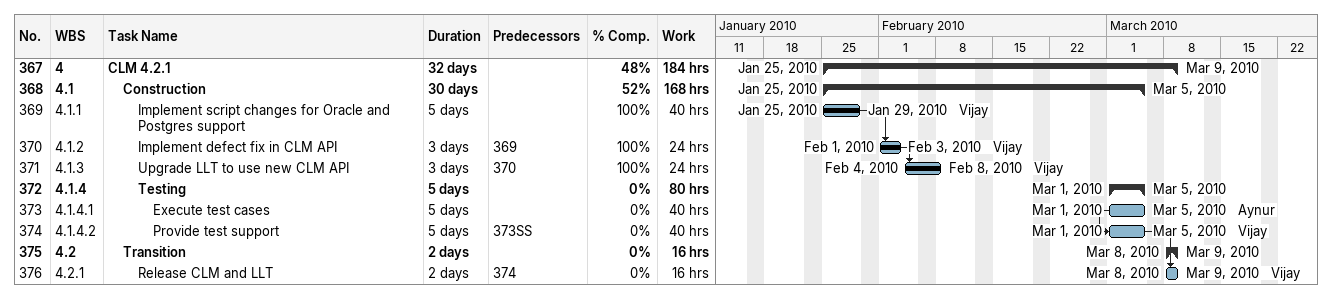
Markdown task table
| ID | WBS | Task | Duration | Start | Finish | Predecessors | Resources | % complete | Work (h) |
|---|---|---|---|---|---|---|---|---|---|
| 367 | 4 | **CLM 4.2.1** | 32d | 2010-01-25 | 2010-03-09 |  |  | 48 | 184 |
| 368 | 4.1 | **Construction** | 30d | 2010-01-25 | 2010-03-05 |  |  | 52 | 168 |
| 369 | 4.1.1 | Implement script changes for Oracle and Postgres support | 5d | 2010-01-25 | 2010-01-29 |  | Vijay | 100 | 40 |
| 370 | 4.1.2 | Implement defect fix in CLM API | 3d | 2010-02-01 | 2010-02-03 | 369 | Vijay | 100 | 24 |
| 371 | 4.1.3 | Upgrade LLT to use new CLM API | 3d | 2010-02-04 | 2010-02-08 | 370 | Vijay | 100 | 24 |
| 372 | 4.1.4 | **Testing** | 5d | 2010-03-01 | 2010-03-05 |  |  | 0 | 80 |
| 373 | 4.1.4.1 | Execute test cases | 5d | 2010-03-01 | 2010-03-05 |  | Aynur | 0 | 40 |
| 374 | 4.1.4.2 | Provide test support | 5d | 2010-03-01 | 2010-03-05 | 373SS | Vijay | 0 | 40 |
| 375 | 4.2 | **Transition** | 2d | 2010-03-08 | 2010-03-09 |  |  | 0 | 16 |
| 376 | 4.2.1 | Release CLM and LLT | 2d | 2010-03-08 | 2010-03-09 | 374 | Vijay | 0 | 16 |
